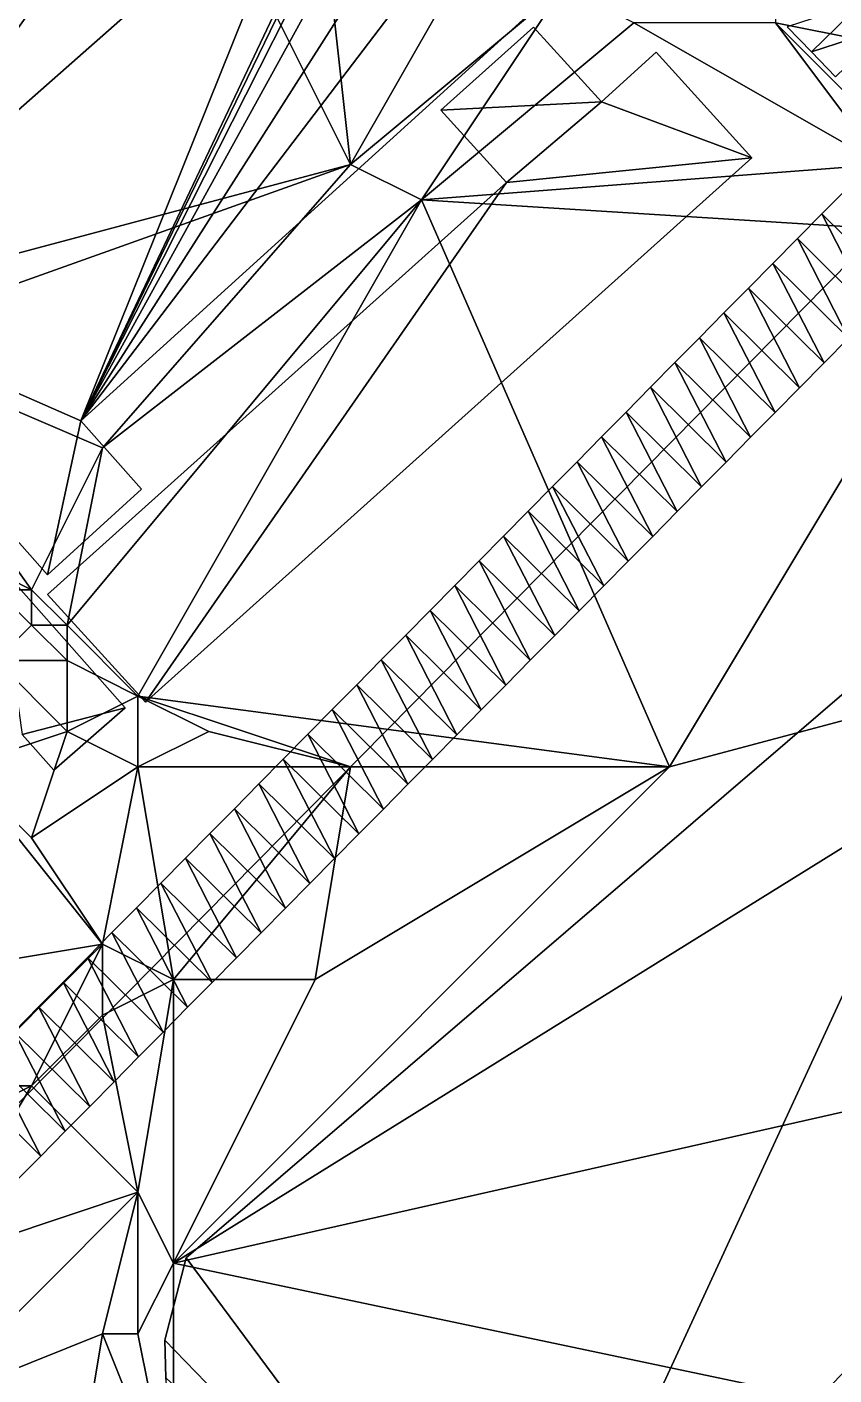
# Model space of a CAD drawing. Header units: metres. Extents: x -1103 to 901, y -902 to 905.
# Drawn here: x -678.3 to -632.7, y -72.3 to 3.8 of the extents above; entities that cross this region are included whole.
import ezdxf

# ---------------------------------------------------------------- set-up
doc = ezdxf.new("R2010")
doc.units = ezdxf.units.M
for name, color, linetype in [('OSM_BUILDING_FOOTPRINTS', 7, 'CONTINUOUS'), ('OSM_BUILDING_ROOFS', 1, 'CONTINUOUS'), ('OSM_BUILDING_WALLS', 8, 'CONTINUOUS'), ('OSM_ROAD_AXES', 2, 'CONTINUOUS'), ('OSM_ROAD_SURFACE', 9, 'CONTINUOUS'), ('OSM_TERRAIN', 3, 'CONTINUOUS'), ('OSM_WATER_SURFACE', 5, 'CONTINUOUS')]:
    doc.layers.add(name, color=color, linetype=linetype)

msp = doc.modelspace()

# ---------------------------------------------------------------- linework, layer by layer
at = {"layer": 'OSM_BUILDING_FOOTPRINTS'}
for points in [[(-671.801, -22.321, 13.089), (-677.106, -27.154, 13.089), (-690.879, -11.594, 13.089), (-662.35, 13.554, 13.089), (-660.736, 12.017, 13.089), (-660.316, 12.205, 13.089), (-659.708, 12.216, 13.089), (-658.857, 11.254, 13.089), (-656.691, 10.568, 13.089), (-652.855, 10.922, 13.089), (-648.444, 5.835, 13.089), (-675.227, -18.462, 13.089), (-671.801, -22.321, 13.089)], [(-677.106, -28.271, 12.93), (-651.197, -5.014, 12.93), (-654.9, -0.944, 12.93), (-649.671, 3.756, 12.93), (-645.836, -0.457, 12.93), (-642.741, 2.33, 12.93), (-637.335, -3.62, 12.93), (-671.579, -34.353, 12.93), (-677.106, -28.271, 12.93)], [(-646.664, -88.985, 12.62), (-650.643, -90.82, 12.62), (-654.202, -90.478, 12.62), (-658.491, -88.94, 12.62), (-661.851, -86.032, 12.62), (-664.958, -83.245, 12.62), (-667.577, -80.116, 12.62), (-668.793, -78.468, 12.62), (-669.534, -76.632, 12.62), (-670.186, -74.774, 12.62), (-670.418, -72.474, 12.62), (-670.485, -70.35, 12.62), (-669.28, -65.706, 12.62), (-619.229, -22.73, 12.62), (-601.653, -41.408, 12.62), (-646.664, -88.985, 12.62)]]:
    msp.add_polyline3d(points, close=True, dxfattribs=at)
msp.add_polyline3d([(-679.914, -26.557, 13.495), (-672.729, -34.674, 13.495), (-676.741, -38.191, 13.495), (-678.532, -36.167, 13.495)], dxfattribs=at)
at = {"layer": 'OSM_BUILDING_ROOFS'}
for points in [[(-675.227, -18.462, 27.889), (-662.35, 13.554, 27.889), (-690.879, -11.594, 27.889)], [(-675.227, -18.462, 27.889), (-660.736, 12.017, 27.889), (-662.35, 13.554, 27.889)], [(-675.227, -18.462, 27.889), (-658.857, 11.254, 27.889), (-659.708, 12.216, 27.889)], [(-675.227, -18.462, 27.889), (-659.708, 12.216, 27.889), (-660.316, 12.205, 27.889)], [(-675.227, -18.462, 27.889), (-660.316, 12.205, 27.889), (-660.736, 12.017, 27.889)], [(-675.227, -18.462, 27.889), (-656.691, 10.568, 27.889), (-658.857, 11.254, 27.889)], [(-675.227, -18.462, 27.889), (-648.444, 5.835, 27.889), (-652.855, 10.922, 27.889)], [(-675.227, -18.462, 27.889), (-652.855, 10.922, 27.889), (-656.691, 10.568, 27.889)], [(-645.836, -0.457, 27.73), (-649.671, 3.756, 27.73), (-654.9, -0.944, 27.73)], [(-637.335, -3.62, 27.73), (-642.741, 2.33, 27.73), (-645.836, -0.457, 27.73)], [(-645.836, -0.457, 27.73), (-654.9, -0.944, 27.73), (-651.197, -5.014, 27.73)], [(-645.836, -0.457, 27.73), (-651.197, -5.014, 27.73), (-637.335, -3.62, 27.73)], [(-651.197, -5.014, 27.73), (-671.579, -34.353, 27.73), (-637.335, -3.62, 27.73)], [(-651.197, -5.014, 27.73), (-677.106, -28.271, 27.73), (-671.579, -34.353, 27.73)], [(-675.227, -18.462, 27.889), (-690.879, -11.594, 27.889), (-677.106, -27.154, 27.889)], [(-677.106, -27.154, 27.889), (-671.801, -22.321, 27.889), (-675.227, -18.462, 27.889)], [(-650.643, -90.82, 104.22), (-619.229, -22.73, 104.22), (-669.28, -65.706, 104.22)], [(-650.643, -90.82, 104.22), (-601.653, -41.408, 104.22), (-619.229, -22.73, 104.22)], [(-678.532, -36.167, 25.095), (-672.729, -34.674, 25.095), (-679.914, -26.557, 25.095)], [(-678.532, -36.167, 25.095), (-676.741, -38.191, 25.095), (-672.729, -34.674, 25.095)], [(-650.643, -90.82, 104.22), (-646.664, -88.985, 104.22), (-601.653, -41.408, 104.22)], [(-582.652, -61.834, 43.05), (-597.961, -45.843, 43.05), (-650.355, -95.355, 43.05)], [(-605.511, -83.432, 43.05), (-582.652, -61.834, 43.05), (-650.355, -95.355, 43.05)], [(-650.643, -90.82, 104.22), (-669.28, -65.706, 104.22), (-670.485, -70.35, 104.22)], [(-650.643, -90.82, 104.22), (-670.485, -70.35, 104.22), (-670.418, -72.474, 104.22)]]:
    msp.add_3dface(points, dxfattribs=at)
at = {"layer": 'OSM_BUILDING_WALLS'}
for points in [[(-662.35, 13.554, 13.089), (-690.879, -11.594, 13.089), (-690.879, -11.594, 27.889)], [(-662.35, 13.554, 13.089), (-690.879, -11.594, 27.889), (-662.35, 13.554, 27.889)], [(-675.227, -18.462, 13.089), (-648.444, 5.835, 13.089), (-648.444, 5.835, 27.889)], [(-675.227, -18.462, 13.089), (-648.444, 5.835, 27.889), (-675.227, -18.462, 27.889)], [(-649.671, 3.756, 12.93), (-654.9, -0.944, 12.93), (-654.9, -0.944, 27.73)], [(-649.671, 3.756, 12.93), (-654.9, -0.944, 27.73), (-649.671, 3.756, 27.73)], [(-645.836, -0.457, 12.93), (-649.671, 3.756, 12.93), (-649.671, 3.756, 27.73)], [(-645.836, -0.457, 12.93), (-649.671, 3.756, 27.73), (-645.836, -0.457, 27.73)], [(-642.741, 2.33, 12.93), (-645.836, -0.457, 12.93), (-645.836, -0.457, 27.73)], [(-642.741, 2.33, 12.93), (-645.836, -0.457, 27.73), (-642.741, 2.33, 27.73)], [(-637.335, -3.62, 12.93), (-642.741, 2.33, 12.93), (-642.741, 2.33, 27.73)], [(-637.335, -3.62, 12.93), (-642.741, 2.33, 27.73), (-637.335, -3.62, 27.73)], [(-654.9, -0.944, 12.93), (-651.197, -5.014, 12.93), (-651.197, -5.014, 27.73)], [(-654.9, -0.944, 12.93), (-651.197, -5.014, 27.73), (-654.9, -0.944, 27.73)], [(-671.579, -34.353, 12.93), (-637.335, -3.62, 12.93), (-637.335, -3.62, 27.73)], [(-671.579, -34.353, 12.93), (-637.335, -3.62, 27.73), (-671.579, -34.353, 27.73)], [(-651.197, -5.014, 12.93), (-677.106, -28.271, 12.93), (-677.106, -28.271, 27.73)], [(-651.197, -5.014, 12.93), (-677.106, -28.271, 27.73), (-651.197, -5.014, 27.73)], [(-690.879, -11.594, 13.089), (-677.106, -27.154, 13.089), (-677.106, -27.154, 27.889)], [(-690.879, -11.594, 13.089), (-677.106, -27.154, 27.889), (-690.879, -11.594, 27.889)], [(-671.801, -22.321, 13.089), (-675.227, -18.462, 13.089), (-675.227, -18.462, 27.889)], [(-671.801, -22.321, 13.089), (-675.227, -18.462, 27.889), (-671.801, -22.321, 27.889)], [(-677.106, -27.154, 13.089), (-671.801, -22.321, 13.089), (-671.801, -22.321, 27.889)], [(-677.106, -27.154, 13.089), (-671.801, -22.321, 27.889), (-677.106, -27.154, 27.889)], [(-619.229, -22.73, 12.62), (-669.28, -65.706, 12.62), (-669.28, -65.706, 104.22)], [(-619.229, -22.73, 12.62), (-669.28, -65.706, 104.22), (-619.229, -22.73, 104.22)], [(-672.729, -34.674, 13.495), (-679.914, -26.557, 13.495), (-679.914, -26.557, 25.095)], [(-672.729, -34.674, 13.495), (-679.914, -26.557, 25.095), (-672.729, -34.674, 25.095)], [(-677.106, -28.271, 12.93), (-671.579, -34.353, 12.93), (-671.579, -34.353, 27.73)], [(-677.106, -28.271, 12.93), (-671.579, -34.353, 27.73), (-677.106, -28.271, 27.73)], [(-676.741, -38.191, 13.495), (-672.729, -34.674, 13.495), (-672.729, -34.674, 25.095)], [(-676.741, -38.191, 13.495), (-672.729, -34.674, 25.095), (-676.741, -38.191, 25.095)], [(-678.532, -36.167, 13.495), (-676.741, -38.191, 13.495), (-676.741, -38.191, 25.095)], [(-678.532, -36.167, 13.495), (-676.741, -38.191, 25.095), (-678.532, -36.167, 25.095)], [(-646.664, -88.985, 12.62), (-601.653, -41.408, 12.62), (-601.653, -41.408, 104.22)], [(-646.664, -88.985, 12.62), (-601.653, -41.408, 104.22), (-646.664, -88.985, 104.22)], [(-597.961, -45.843, 12.25), (-650.355, -95.355, 12.25), (-650.355, -95.355, 43.05)], [(-597.961, -45.843, 12.25), (-650.355, -95.355, 43.05), (-597.961, -45.843, 43.05)], [(-669.28, -65.706, 12.62), (-670.485, -70.35, 12.62), (-670.485, -70.35, 104.22)], [(-669.28, -65.706, 12.62), (-670.485, -70.35, 104.22), (-669.28, -65.706, 104.22)], [(-670.485, -70.35, 12.62), (-670.418, -72.474, 12.62), (-670.418, -72.474, 104.22)], [(-670.485, -70.35, 12.62), (-670.418, -72.474, 104.22), (-670.485, -70.35, 104.22)]]:
    msp.add_3dface(points, dxfattribs=at)
at = {"layer": 'OSM_ROAD_AXES'}
msp.add_polyline3d([(-697.588, -76.035, 19.44), (-625.729, -3.299, 14.549)], dxfattribs=at)
at = {"layer": 'OSM_ROAD_SURFACE'}
for points in [[(-631.111, 5.137, 14.306), (-635.349, 3.764, 14.293), (-633.985, 2.355, 14.348)], [(-629.747, 3.728, 14.372), (-631.111, 5.137, 14.306), (-633.985, 2.355, 14.348)], [(-629.747, 3.728, 14.372), (-633.985, 2.355, 14.348), (-632.621, 0.946, 14.403)], [(-629.122, -11.003, 14.962), (-632.009, -5.387, 14.984), (-633.391, -6.786, 14.978)], [(-630.504, -12.402, 14.971), (-633.391, -6.786, 14.978), (-634.773, -8.185, 14.981)], [(-630.504, -12.402, 14.971), (-629.122, -11.003, 14.962), (-633.391, -6.786, 14.978)], [(-631.886, -13.8, 14.98), (-634.773, -8.185, 14.981), (-636.155, -9.583, 14.99)], [(-631.886, -13.8, 14.98), (-630.504, -12.402, 14.971), (-634.773, -8.185, 14.981)], [(-633.268, -15.199, 14.989), (-636.155, -9.583, 14.99), (-637.536, -10.982, 14.999)], [(-633.268, -15.199, 14.989), (-631.886, -13.8, 14.98), (-636.155, -9.583, 14.99)], [(-634.65, -16.598, 14.998), (-637.536, -10.982, 14.999), (-638.918, -12.381, 15.008)], [(-634.65, -16.598, 14.998), (-633.268, -15.199, 14.989), (-637.536, -10.982, 14.999)], [(-636.032, -17.997, 15.007), (-638.918, -12.381, 15.008), (-640.3, -13.78, 15.016)], [(-636.032, -17.997, 15.007), (-634.65, -16.598, 14.998), (-638.918, -12.381, 15.008)], [(-637.414, -19.395, 15.016), (-640.3, -13.78, 15.016), (-641.682, -15.179, 15.025)], [(-637.414, -19.395, 15.016), (-636.032, -17.997, 15.007), (-640.3, -13.78, 15.016)], [(-638.796, -20.794, 15.024), (-641.682, -15.179, 15.025), (-643.064, -16.577, 15.034)], [(-638.796, -20.794, 15.024), (-637.414, -19.395, 15.016), (-641.682, -15.179, 15.025)], [(-640.178, -22.193, 15.033), (-643.064, -16.577, 15.034), (-644.446, -17.976, 15.043)], [(-640.178, -22.193, 15.033), (-638.796, -20.794, 15.024), (-643.064, -16.577, 15.034)], [(-641.56, -23.592, 15.042), (-644.446, -17.976, 15.043), (-645.828, -19.375, 15.052)], [(-641.56, -23.592, 15.042), (-640.178, -22.193, 15.033), (-644.446, -17.976, 15.043)], [(-642.941, -24.99, 15.051), (-645.828, -19.375, 15.052), (-647.21, -20.774, 15.061)], [(-642.941, -24.99, 15.051), (-641.56, -23.592, 15.042), (-645.828, -19.375, 15.052)], [(-644.323, -26.389, 15.06), (-647.21, -20.774, 15.061), (-648.592, -22.172, 15.07)], [(-644.323, -26.389, 15.06), (-642.941, -24.99, 15.051), (-647.21, -20.774, 15.061)], [(-645.705, -27.788, 15.069), (-648.592, -22.172, 15.07), (-649.974, -23.571, 15.073)], [(-645.705, -27.788, 15.069), (-644.323, -26.389, 15.06), (-648.592, -22.172, 15.07)], [(-647.087, -29.187, 15.073), (-649.974, -23.571, 15.073), (-651.356, -24.97, 15.074)], [(-647.087, -29.187, 15.073), (-645.705, -27.788, 15.069), (-649.974, -23.571, 15.073)], [(-648.469, -30.585, 15.074), (-651.356, -24.97, 15.074), (-652.737, -26.369, 15.075)], [(-648.469, -30.585, 15.074), (-647.087, -29.187, 15.073), (-651.356, -24.97, 15.074)], [(-649.851, -31.984, 15.076), (-652.737, -26.369, 15.075), (-654.119, -27.767, 15.076)], [(-649.851, -31.984, 15.076), (-648.469, -30.585, 15.074), (-652.737, -26.369, 15.075)], [(-651.233, -33.383, 15.077), (-654.119, -27.767, 15.076), (-655.501, -29.166, 15.077)], [(-651.233, -33.383, 15.077), (-649.851, -31.984, 15.076), (-654.119, -27.767, 15.076)], [(-652.615, -34.782, 15.078), (-655.501, -29.166, 15.077), (-656.883, -30.565, 15.078)], [(-652.615, -34.782, 15.078), (-651.233, -33.383, 15.077), (-655.501, -29.166, 15.077)], [(-653.997, -36.181, 15.079), (-656.883, -30.565, 15.078), (-658.265, -31.964, 15.08)], [(-653.997, -36.181, 15.079), (-652.615, -34.782, 15.078), (-656.883, -30.565, 15.078)], [(-655.379, -37.579, 15.524), (-658.265, -31.964, 15.08), (-659.647, -33.362, 15.081)], [(-655.379, -37.579, 15.524), (-653.997, -36.181, 15.079), (-658.265, -31.964, 15.08)], [(-656.761, -38.978, 15.703), (-659.647, -33.362, 15.081), (-661.029, -34.761, 15.082)], [(-656.761, -38.978, 15.703), (-655.379, -37.579, 15.524), (-659.647, -33.362, 15.081)], [(-658.142, -40.377, 15.738), (-661.029, -34.761, 15.082), (-662.411, -36.16, 15.37)], [(-658.142, -40.377, 15.738), (-656.761, -38.978, 15.703), (-661.029, -34.761, 15.082)], [(-659.524, -41.776, 15.772), (-662.411, -36.16, 15.37), (-663.793, -37.559, 15.978)], [(-659.524, -41.776, 15.772), (-658.142, -40.377, 15.738), (-662.411, -36.16, 15.37)], [(-660.906, -43.174, 15.81), (-663.793, -37.559, 15.978), (-665.175, -38.958, 16.152)], [(-660.906, -43.174, 15.81), (-659.524, -41.776, 15.772), (-663.793, -37.559, 15.978)], [(-662.288, -44.573, 15.937), (-665.175, -38.958, 16.152), (-666.557, -40.356, 16.262)], [(-662.288, -44.573, 15.937), (-660.906, -43.174, 15.81), (-665.175, -38.958, 16.152)], [(-663.67, -45.972, 16.064), (-666.557, -40.356, 16.262), (-667.938, -41.755, 16.373)], [(-663.67, -45.972, 16.064), (-662.288, -44.573, 15.937), (-666.557, -40.356, 16.262)], [(-665.052, -47.371, 16.191), (-667.938, -41.755, 16.373), (-669.32, -43.154, 16.484)], [(-665.052, -47.371, 16.191), (-663.67, -45.972, 16.064), (-667.938, -41.755, 16.373)], [(-666.434, -48.769, 16.318), (-669.32, -43.154, 16.484), (-670.702, -44.553, 16.595)], [(-666.434, -48.769, 16.318), (-665.052, -47.371, 16.191), (-669.32, -43.154, 16.484)], [(-667.816, -50.168, 16.435), (-670.702, -44.553, 16.595), (-672.084, -45.951, 16.622)], [(-667.816, -50.168, 16.435), (-666.434, -48.769, 16.318), (-670.702, -44.553, 16.595)], [(-669.198, -51.567, 16.484), (-672.084, -45.951, 16.622), (-673.466, -47.35, 16.636)], [(-669.198, -51.567, 16.484), (-667.816, -50.168, 16.435), (-672.084, -45.951, 16.622)], [(-670.58, -52.966, 16.694), (-673.466, -47.35, 16.636), (-674.848, -48.749, 16.75)], [(-670.58, -52.966, 16.694), (-669.198, -51.567, 16.484), (-673.466, -47.35, 16.636)], [(-671.962, -54.365, 16.789), (-674.848, -48.749, 16.75), (-676.23, -50.148, 16.931)], [(-671.962, -54.365, 16.789), (-670.58, -52.966, 16.694), (-674.848, -48.749, 16.75)], [(-673.343, -55.763, 16.89), (-676.23, -50.148, 16.931), (-677.612, -51.546, 17.112)], [(-673.343, -55.763, 16.89), (-671.962, -54.365, 16.789), (-676.23, -50.148, 16.931)], [(-674.725, -57.162, 17.096), (-677.612, -51.546, 17.112), (-678.994, -52.945, 17.293)], [(-674.725, -57.162, 17.096), (-673.343, -55.763, 16.89), (-677.612, -51.546, 17.112)], [(-676.107, -58.561, 17.302), (-678.994, -52.945, 17.293), (-680.376, -54.344, 17.473)], [(-676.107, -58.561, 17.302), (-674.725, -57.162, 17.096), (-678.994, -52.945, 17.293)], [(-677.489, -59.96, 17.51), (-680.376, -54.344, 17.473), (-681.758, -55.743, 17.654)], [(-677.489, -59.96, 17.51), (-676.107, -58.561, 17.302), (-680.376, -54.344, 17.473)], [(-678.871, -61.358, 17.719), (-677.489, -59.96, 17.51), (-681.758, -55.743, 17.654)]]:
    msp.add_3dface(points, dxfattribs=at)
at = {"layer": 'OSM_TERRAIN'}
for points in [[(-690, -12, 15.529), (-670, 16, 15.544), (-692, -6, 16.625)], [(-692, -6, 16.625), (-670, 16, 15.544), (-688, 8, 16.132)], [(-690, -12, 15.529), (-660, -4, 15.529), (-670, 16, 15.544)], [(-670, 16, 15.544), (-660, -4, 15.529), (-662, 14, 15.456)], [(-660, -4, 15.529), (-652, 10, 15.52), (-662, 14, 15.456)], [(-636, 4, 14.228), (-626, 2, 14.431), (-636, 12, 13.959)], [(-626, 2, 14.431), (-624, 8, 13.08), (-636, 12, 13.959)], [(-660, -4, 15.529), (-648, 6, 15.291), (-652, 10, 15.52)], [(-656, -6, 15.019), (-648, 6, 15.291), (-660, -4, 15.529)], [(-656, -6, 15.019), (-644, 4, 14.767), (-648, 6, 15.291)], [(-656, -6, 15.019), (-630, -4, 14.938), (-644, 4, 14.767)], [(-644, 4, 14.767), (-630, -4, 14.938), (-636, 4, 14.228)], [(-630, -4, 14.938), (-626, -6, 14.621), (-636, 4, 14.228)], [(-626, -6, 14.621), (-626, 2, 14.431), (-636, 4, 14.228)], [(-688, -14, 15.529), (-660, -4, 15.529), (-690, -12, 15.529)], [(-674, -20, 15.529), (-660, -4, 15.529), (-688, -14, 15.529)], [(-674, -20, 15.529), (-656, -6, 15.019), (-660, -4, 15.529)], [(-656, -6, 15.019), (-624, -8, 14.883), (-630, -4, 14.938)], [(-676, -30, 15.149), (-656, -6, 15.019), (-674, -20, 15.529)], [(-676, -30, 15.149), (-672, -34, 15.037), (-656, -6, 15.019)], [(-642, -38, 15.024), (-656, -6, 15.019), (-672, -34, 15.037)], [(-642, -38, 15.024), (-624, -8, 14.883), (-656, -6, 15.019)], [(-612, -30, 15.155), (-624, -8, 14.883), (-642, -38, 15.024)], [(-682, -26, 16.814), (-678, -28, 15.24), (-688, -14, 15.529)], [(-688, -14, 15.529), (-678, -28, 15.24), (-674, -20, 15.529)], [(-678, -28, 15.24), (-676, -30, 15.149), (-674, -20, 15.529)], [(-680, -28, 16.263), (-678, -28, 15.24), (-682, -26, 16.814)], [(-680, -32, 17.302), (-678, -30, 15.844), (-680, -28, 16.263)], [(-678, -30, 15.844), (-678, -28, 15.24), (-680, -28, 16.263)], [(-678, -30, 15.844), (-676, -30, 15.149), (-678, -28, 15.24)], [(-680, -32, 17.302), (-676, -32, 15.972), (-678, -30, 15.844)], [(-676, -32, 15.972), (-676, -30, 15.149), (-678, -30, 15.844)], [(-676, -32, 15.972), (-672, -34, 15.037), (-676, -30, 15.149)], [(-642, -38, 15.024), (-670, -66, 15.255), (-612, -30, 15.155)], [(-608, -52, 15.279), (-612, -30, 15.155), (-670, -66, 15.255)], [(-682, -38, 17.302), (-676, -36, 17.302), (-680, -32, 17.302)], [(-676, -36, 17.302), (-676, -32, 15.972), (-680, -32, 17.302)], [(-676, -36, 17.302), (-672, -34, 15.037), (-676, -32, 15.972)], [(-672, -38, 16.415), (-672, -34, 15.037), (-676, -36, 17.302)], [(-672, -38, 16.415), (-668, -36, 15.873), (-672, -34, 15.037)], [(-668, -36, 15.873), (-660, -38, 15.814), (-672, -34, 15.037)], [(-660, -38, 15.814), (-642, -38, 15.024), (-672, -34, 15.037)], [(-682, -38, 17.302), (-678, -42, 16.799), (-676, -36, 17.302)], [(-678, -42, 16.799), (-672, -38, 16.415), (-676, -36, 17.302)], [(-672, -38, 16.415), (-660, -38, 15.814), (-668, -36, 15.873)], [(-686, -50, 17.736), (-674, -48, 16.594), (-682, -38, 17.302)], [(-674, -48, 16.594), (-678, -42, 16.799), (-682, -38, 17.302)], [(-674, -48, 16.594), (-672, -38, 16.415), (-678, -42, 16.799)], [(-674, -48, 16.594), (-670, -50, 16.672), (-672, -38, 16.415)], [(-670, -50, 16.672), (-660, -38, 15.814), (-672, -38, 16.415)], [(-662, -50, 15.675), (-660, -38, 15.814), (-670, -50, 16.672)], [(-662, -50, 15.675), (-670, -66, 15.255), (-642, -38, 15.024)], [(-660, -38, 15.814), (-662, -50, 15.675), (-642, -38, 15.024)], [(-682, -56, 17.637), (-674, -48, 16.594), (-686, -50, 17.736)], [(-678, -56, 17.601), (-674, -48, 16.594), (-682, -56, 17.637)], [(-678, -56, 17.601), (-674, -52, 17.006), (-674, -48, 16.594)], [(-674, -52, 17.006), (-670, -50, 16.672), (-674, -48, 16.594)], [(-672, -62, 16.525), (-670, -50, 16.672), (-674, -52, 17.006)], [(-672, -62, 16.525), (-670, -66, 15.255), (-670, -50, 16.672)], [(-670, -50, 16.672), (-670, -66, 15.255), (-662, -50, 15.675)], [(-672, -62, 16.525), (-674, -52, 17.006), (-678, -56, 17.601)], [(-632, -74, 15.026), (-608, -52, 15.279), (-670, -66, 15.255)], [(-684, -66, 18.449), (-678, -56, 17.601), (-686, -60, 18.165)], [(-686, -60, 18.165), (-678, -56, 17.601), (-682, -56, 17.637)], [(-684, -66, 18.449), (-672, -62, 16.525), (-678, -56, 17.601)], [(-684, -74, 17.586), (-672, -62, 16.525), (-684, -66, 18.449)], [(-684, -74, 17.586), (-674, -70, 16.31), (-672, -62, 16.525)], [(-674, -70, 16.31), (-672, -70, 15.515), (-672, -62, 16.525)], [(-672, -70, 15.515), (-670, -66, 15.255), (-672, -62, 16.525)], [(-648, -98, 14.431), (-616, -64, 14.478), (-632, -74, 15.026)], [(-648, -98, 14.431), (-602, -80, 14.478), (-616, -64, 14.478)], [(-670, -80, 15.194), (-670, -66, 15.255), (-672, -70, 15.515)], [(-670, -80, 15.194), (-632, -74, 15.026), (-670, -66, 15.255)], [(-676, -82, 16.244), (-674, -70, 16.31), (-684, -74, 17.586)], [(-676, -82, 16.244), (-670, -80, 15.194), (-674, -70, 16.31)], [(-674, -70, 16.31), (-670, -80, 15.194), (-672, -70, 15.515)]]:
    msp.add_3dface(points, dxfattribs=at)
at = {"layer": 'OSM_WATER_SURFACE'}
for points in [[(476.481, -23.237, 1), (-600.103, -286.664, 1), (-645.411, -361.213, 1)], [(476.481, -23.237, 1), (-645.411, -361.213, 1), (-630.034, -494.949, 1)]]:
    msp.add_3dface(points, dxfattribs=at)

doc.saveas('drawing.dxf')
